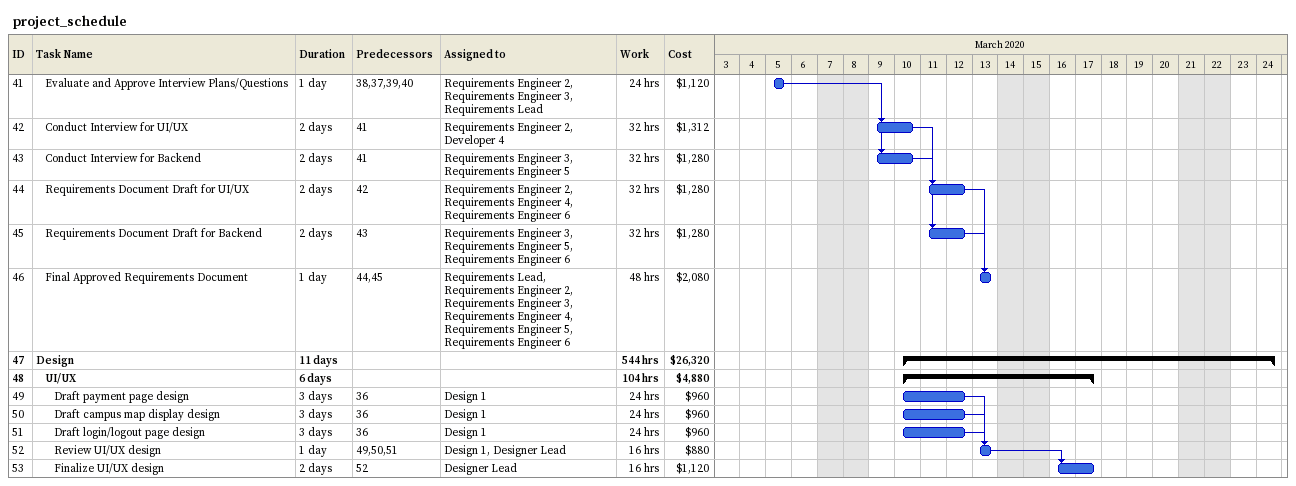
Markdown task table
project_schedule

| ID | Level | Task | Duration | Start | Finish | Predecessors | Resources | Work (h) | Cost ($) |
|---|---|---|---|---|---|---|---|---|---|
| 41 | 2 | Evaluate and Approve Interview Plans/Questions | 1d | 2020-03-05 | 2020-03-05 | 38, 37, 39, 40 | Requirements Engineer 2, Requirements Engineer 3, Requirements Lead | 24 | 1120 |
| 42 | 2 | Conduct Interview for UI/UX | 2d | 2020-03-09 | 2020-03-10 | 41 | Requirements Engineer 2, Developer 4 | 32 | 1312 |
| 43 | 2 | Conduct Interview for Backend | 2d | 2020-03-09 | 2020-03-10 | 41 | Requirements Engineer 3, Requirements Engineer 5 | 32 | 1280 |
| 44 | 2 | Requirements Document Draft for UI/UX | 2d | 2020-03-11 | 2020-03-12 | 42 | Requirements Engineer 2, Requirements Engineer 4, Requirements Engineer 6 | 32 | 1280 |
| 45 | 2 | Requirements Document Draft for Backend | 2d | 2020-03-11 | 2020-03-12 | 43 | Requirements Engineer 3, Requirements Engineer 5, Requirements Engineer 6 | 32 | 1280 |
| 46 | 2 | Final Approved Requirements Document | 1d | 2020-03-13 | 2020-03-13 | 44, 45 | Requirements Lead, Requirements Engineer 2, Requirements Engineer 3, Requirements Engineer 4, Requirements Engineer 5, Requirements Engineer 6 | 48 | 2080 |
| 47 | 1 | **Design** | 11d | 2020-03-10 | 2020-03-24 |  |  | 544 | 26320 |
| 48 | 2 | **UI/UX** | 6d | 2020-03-10 | 2020-03-17 |  |  | 104 | 4880 |
| 49 | 3 | Draft payment page design | 3d | 2020-03-10 | 2020-03-12 | 36 | Design 1 | 24 | 960 |
| 50 | 3 | Draft campus map display design | 3d | 2020-03-10 | 2020-03-12 | 36 | Design 1 | 24 | 960 |
| 51 | 3 | Draft login/logout page design | 3d | 2020-03-10 | 2020-03-12 | 36 | Design 1 | 24 | 960 |
| 52 | 3 | Review UI/UX design | 1d | 2020-03-13 | 2020-03-13 | 49, 50, 51 | Design 1, Designer Lead | 16 | 880 |
| 53 | 3 | Finalize UI/UX design | 2d | 2020-03-16 | 2020-03-17 | 52 | Designer Lead | 16 | 1120 |
